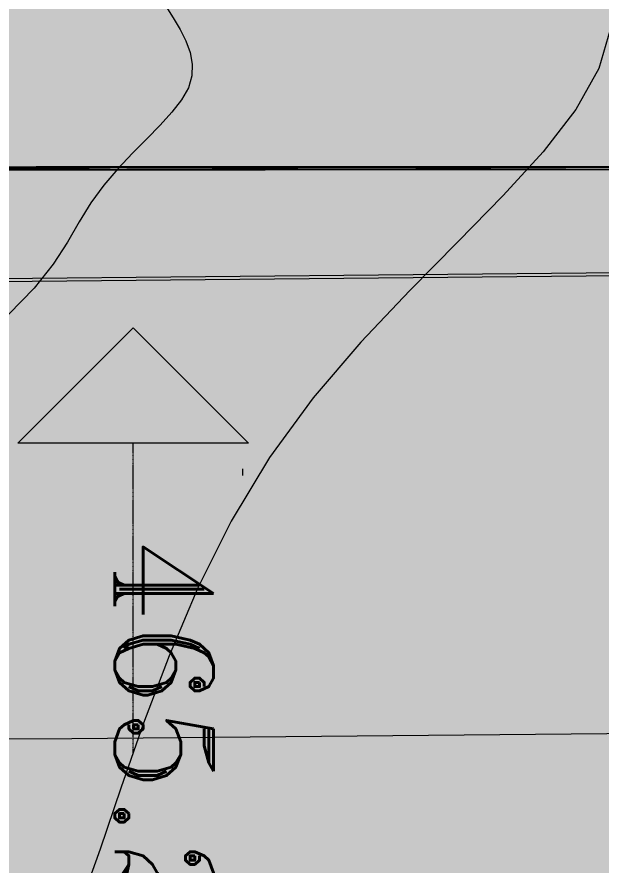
# Model space of a CAD drawing. Header units: millimetres. Extents: x 132836 to 1862386, y -330276 to -143438.
# Drawn here: x 431993 to 436425, y -275907 to -269470 of the extents above; entities that cross this region are included whole.
import ezdxf

# ---------------------------------------------------------------- set-up
doc = ezdxf.new("R2010")
doc.units = ezdxf.units.MM
doc.header["$MEASUREMENT"] = 0
doc.linetypes.add('HIDDEN', pattern=[0.375, 0.25, -0.125])
for name, color, linetype in [('Divers - Dessin général', 7, 'Continuous'), ('Nouveau_0', 7, 'Continuous'), ('Nouveau_CN_01_00', 7, 'Continuous'), ('Nouveau_CN_02_00', 7, 'Continuous'), ('Nouveau_rg', 7, 'Continuous'), ('Nouveau_TopoAlt', 7, 'Continuous'), ('Nouveau_TopoJIS', 7, 'Continuous')]:
    doc.layers.add(name, color=color, linetype=linetype)
doc.styles.add('STYLE_GENERE_5', font='romant.shx')

# ---------------------------------------------------------------- blocks, each defined once
blk = doc.blocks.new('Ligne_4_7', base_point=(432875.6, -275066.1))
at = {"linetype": 'Continuous', "lineweight": 5, "true_color": 0x990000}
blk.add_hatch(color=14, dxfattribs=at).paths.add_polyline_path([(432875.6, -271830.4), (432000.6, -272705.4), (433750.6, -272705.4)])
at = {"color": 14, "linetype": 'Continuous', "lineweight": 5, "true_color": 0x990000}
for p, q in [((432875.6, -271830.4), (432000.6, -272705.4)), ((432875.6, -271830.4), (433750.6, -272705.4)), ((433750.6, -272705.4), (432000.6, -272705.4))]:
    blk.add_line(p, q, dxfattribs=at)
at = {"color": 12, "linetype": 'HIDDEN', "lineweight": 5, "true_color": 0xcc0000}
blk.add_line((432875.6, -275066.1), (432875.6, -272705.4), dxfattribs=at)

msp = doc.modelspace()

# ---------------------------------------------------------------- hatches: boundary and pattern name
at = {"linetype": 'Continuous', "lineweight": 0, "true_color": 0x6f6f6f}
h = msp.add_hatch(color=8, dxfattribs=at)
h.paths.add_polyline_path([(360547.961, -295062.571), (487920.34, -293826.868), (487920.34, -270902.734), (487462.568, -270902.734), (472913.119, -271040.575), (472913.119, -163437.635), (371855.719, -163437.635), (371855.719, -271040.575), (371882.482, -271040.57), (371882.665, -272000.514, -0.40942736), (367883.201, -275935.042), (360547.961, -275935.042)])
h.paths.add_polyline_path([(377135.103, -260639.953), (373845.103, -260639.953), (373845.103, -248364.953), (373845.103, -243089.974), (373845.103, -242189.974), (377135.103, -242189.974)], flags=0)
h.paths.add_polyline_path([(380202.952, -171995.57), (431505.799, -171995.57), (464309.564, -171995.57), (464309.564, -262465.571), (462925.553, -262565.571), (438593.575, -262550.571), (437925.553, -262550.571), (436549.587, -262550.571), (436549.587, -189810.571), (412055.061, -189810.571), (412055.061, -201780.57), (412055.061, -204495.57), (415454.069, -204495.57), (415454.069, -208495.57), (415454.069, -218295.57), (405655.061, -218295.57), (405655.061, -222495.57), (415474.561, -222495.57), (415474.561, -260810.571), (380202.952, -260810.571), (380202.952, -230015.57), (380202.952, -193810.571)], flags=0)
h.paths.add_polyline_path([(381436.562, -269433.913, -0.09031866), (381558.292, -268727.623, -0.20144873), (382612.158, -267592.74, -0.10421145), (383417.525, -267415.055), (384017.498, -267409.371, -0.10404461), (384824.873, -267571.244, -0.23825546), (385983.776, -268953.318, -0.05518862), (386036.355, -269390.334), (386038.45, -269611.438), (386050.565, -270890.267), (385792.102, -271892.761, -0.26794919), (384069.602, -272909.124), (383469.629, -272914.808, -0.19371746), (382078.771, -272370.185, -0.07056876), (381728.183, -271931.262, -0.1316525), (381450.772, -270933.845)], flags=0)
h.paths.add_polyline_path([(394027.271, -275599.002, -0.4157911), (392016.505, -273599.031), (392016.505, -273452.052), (392030.007, -267377.824, -0.3805567), (394016.505, -265609.826), (394094.233, -265609.826), (394094.233, -270609.826), (409094.233, -270609.826), (409094.233, -265609.826), (414055.71, -265609.826, -0.41421356), (415555.71, -267109.826), (415555.71, -273660.699, -0.34550161), (413836.804, -275433.432)], flags=0)
h.paths.add_polyline_path([(424209.612, -271504.083, -0.13447393), (423930.467, -270484.937), (423930.467, -268984.937, -0.41421356), (425930.467, -266984.937), (426530.467, -266984.937, -0.41421356), (428530.467, -268984.937), (428530.467, -270484.937, -0.12882035), (428273.55, -271465.581, -0.27093629), (426530.467, -272484.937), (425930.467, -272484.937, -0.26498)], flags=0)
h.paths.add_polyline_path([(436562.206, -273329.325), (436569.468, -267730.336, -0.09856151), (436800.237, -266943.721), (436817.2, -266951.545, -0.258849), (438654.998, -265605.827), (438652.661, -265587.294), (439337.088, -265587.294), (439337.088, -265687.294), (439337.088, -270687.294), (469237.088, -270687.294), (469237.088, -265687.294), (470907.523, -265687.294), (472885.813, -265687.294), (472885.813, -267687.294), (472885.813, -271062.255, 0.00134576), (472885.842, -271073.021), (472896.728, -273095.233, -0.41421356), (470907.523, -275105.97), (462184.053, -275105.97, -0.00518896), (462130.957, -275116.103), (454147.511, -275196.191), (438770.531, -275253.24, -0.38655333), (436572.608, -273475.385, -0.02518922)], flags=0)

# ---------------------------------------------------------------- linework, layer by layer
at = {"color": 7, "linetype": 'Continuous', "lineweight": 20, "flags": 128}
for points in [[(429288.345, -270606.21), (433838.147, -270606.21)], [(429288.345, -270627.746), (433838.147, -270606.21)], [(429288.345, -270630.21), (433838.147, -270630.21)], [(433839.093, -270608.61), (429295.297, -270608.61)], [(429295.297, -270610.603), (433839.093, -270627.81)], [(433839.093, -270627.81), (429295.297, -270627.81)], [(432140.909, -270608.61), (432139.964, -270606.21)], [(432177.782, -270606.21), (432139.964, -270606.21)], [(432139.964, -270606.21), (432139.964, -270630.21)], [(432140.909, -270608.61), (432139.964, -270630.21)], [(432176.836, -270627.81), (432139.964, -270630.21)], [(432140.909, -270627.81), (432139.964, -270630.21)], [(432177.782, -270630.21), (432139.964, -270630.21)], [(432177.782, -270606.21), (432140.909, -270608.61)], [(432176.836, -270608.61), (432140.909, -270608.61)], [(432140.909, -270608.61), (432140.909, -270627.81)], [(432176.836, -270608.746), (432140.909, -270608.61)], [(432140.909, -270608.61), (432176.836, -270608.61)], [(432140.909, -270627.81), (432140.909, -270608.61)], [(432140.909, -270627.81), (432176.836, -270627.81)], [(432176.836, -270627.81), (432140.909, -270627.81)], [(432176.836, -270608.61), (432177.782, -270606.21)], [(432176.836, -270608.61), (436720.632, -270608.61)], [(432176.836, -270627.81), (432176.836, -270608.61)], [(432176.836, -270608.61), (432176.836, -270627.81)], [(432177.782, -270630.21), (432176.836, -270608.61)], [(436720.632, -270610.603), (432176.836, -270627.81)], [(432176.836, -270627.81), (436720.632, -270627.81)], [(432177.782, -270630.21), (432176.836, -270627.81)], [(436727.584, -270606.21), (432177.782, -270606.21)], [(436727.584, -270627.746), (432177.782, -270606.21)], [(432177.782, -270606.21), (432177.782, -270630.21)], [(436727.584, -270630.21), (432177.782, -270630.21)], [(433838.147, -270606.21), (433875.965, -270606.21)], [(433838.147, -270606.21), (433875.02, -270608.61)], [(433839.093, -270608.61), (433838.147, -270606.21)], [(433838.147, -270606.21), (433838.147, -270630.21)], [(433838.147, -270630.21), (433839.093, -270608.61)], [(433838.147, -270630.21), (433839.093, -270627.81)], [(433838.147, -270630.21), (433875.965, -270630.21)], [(433839.093, -270608.61), (433875.02, -270608.61)], [(433839.093, -270608.746), (433875.02, -270608.61)], [(433839.093, -270627.81), (433839.093, -270608.61)], [(433875.02, -270608.61), (433839.093, -270608.61)], [(433839.093, -270608.61), (433839.093, -270627.81)], [(433875.02, -270627.81), (433839.093, -270627.81)], [(433839.093, -270627.81), (433875.02, -270627.81)], [(433839.093, -270627.81), (433875.965, -270630.21)], [(433875.02, -270608.61), (433875.965, -270606.21)], [(433875.02, -270608.61), (433875.02, -270627.81)], [(433875.02, -270608.61), (433875.965, -270630.21)], [(433875.02, -270627.81), (433875.02, -270608.61)], [(433875.02, -270627.81), (433875.965, -270630.21)], [(433875.965, -270606.21), (433875.965, -270630.21)]]:
    msp.add_lwpolyline(points, dxfattribs=at)
at = {"layer": 'Divers - Dessin général', "color": 8, "linetype": 'Continuous', "lineweight": 5}
msp.add_lwpolyline([(472905.195, -163437.635), (472885.813, -271067.638), (371555.907, -272027.634), (371538.537, -197317.635), (371535.195, -163437.635)], close=True, dxfattribs=at)
at = {"layer": 'Divers - Dessin général', "color": 14, "linetype": 'Continuous', "lineweight": 5, "true_color": 0x990000}
msp.add_lwpolyline([(472905.195, -163437.635), (472885.813, -271067.638), (371555.907, -272027.634), (371538.537, -197317.635), (371535.195, -163437.635)], close=True, dxfattribs=at)
at = {"layer": 'Nouveau_0', "color": 8, "linetype": 'Continuous', "lineweight": 5}
msp.add_line((371535.195, -272063.016), (472898.712, -271079.638), dxfattribs=at)
msp.add_line((371535.195, -272063.016), (472898.712, -271079.638), dxfattribs=at)
at = {"layer": 'Nouveau_0', "color": 8, "linetype": 'Continuous', "lineweight": 5, "flags": 128}
msp.add_lwpolyline([(371535.195, -272063.016), (472898.712, -271079.638), (472898.712, -163437.635), (371535.195, -163437.635), (371535.195, -197326.333)], close=True, dxfattribs=at)
at = {"layer": 'Nouveau_CN_01_00', "color": 8, "linetype": 'Continuous', "lineweight": 5, "flags": 128}
msp.add_lwpolyline([(433121.381, -269387.589), (433178.13, -269476.39), (433230.323, -269564.378), (433274.26, -269651.97), (433306.239, -269739.58), (433322.559, -269827.625), (433319.519, -269916.518), (433293.417, -270006.676), (433242.006, -270098.623), (433168.849, -270193.324), (433078.965, -270291.853), (432977.371, -270395.283), (432869.085, -270504.688), (432759.124, -270621.143), (432652.507, -270745.722), (432554.249, -270879.498), (432465.913, -271023.551), (432375.227, -271178.979), (432266.464, -271346.889), (432123.896, -271528.383), (431931.795, -271724.568)], dxfattribs=at)
at = {"layer": 'Nouveau_CN_02_00', "color": 8, "linetype": 'Continuous', "lineweight": 5, "flags": 128}
msp.add_lwpolyline([(436495.921, -269557.013), (436407.673, -269861.833), (436233.853, -270172.702), (435986.515, -270492.881), (435682.621, -270826.001), (435339.137, -271175.693), (434973.027, -271545.588), (434601.254, -271939.317), (434240.785, -272360.511), (433908.582, -272812.802), (433617.742, -273297.065), (433365.89, -273803.151), (433146.782, -274318.16), (432954.175, -274829.187), (432781.825, -275323.33), (432623.489, -275787.686), (432472.922, -276209.352)], dxfattribs=at)
at = {"layer": 'Nouveau_rg', "color": 8, "linetype": 'Continuous', "lineweight": 5, "flags": 128}
msp.add_lwpolyline([(366267.071, -275358.909), (378441.02, -275704.121), (397834.043, -275550.958), (413561.364, -275038.784), (432409.734, -274947.589), (453787.001, -274747.605), (470950.769, -274647.467), (482583.41, -274697.543)], dxfattribs=at)
at = {"layer": 'Nouveau_TopoJIS', "color": 8, "linetype": 'Continuous', "lineweight": 5}
msp.add_line((433703.43, -272899.51), (433703.43, -272949.51), dxfattribs=at)

# ---------------------------------------------------------------- block references
at = {"color": 12, "linetype": 'HIDDEN', "lineweight": 5, "true_color": 0xcc0000}
msp.add_blockref('Ligne_4_7', (432875.626, -275066.066), dxfattribs=at)

# ---------------------------------------------------------------- texts
at = {"layer": 'Nouveau_TopoAlt', "color": 253, "linetype": 'Continuous', "lineweight": 5, "true_color": 0x9f9f9f, "insert": (433485.242, -273428.01), "char_height": 750, "attachment_point": 1, "rotation": 270, "style": 'STYLE_GENERE_5'}
msp.add_mtext('\\A1;{\\pql;\\Fromant.shx;465.209}', dxfattribs=at)

doc.saveas('drawing.dxf')
